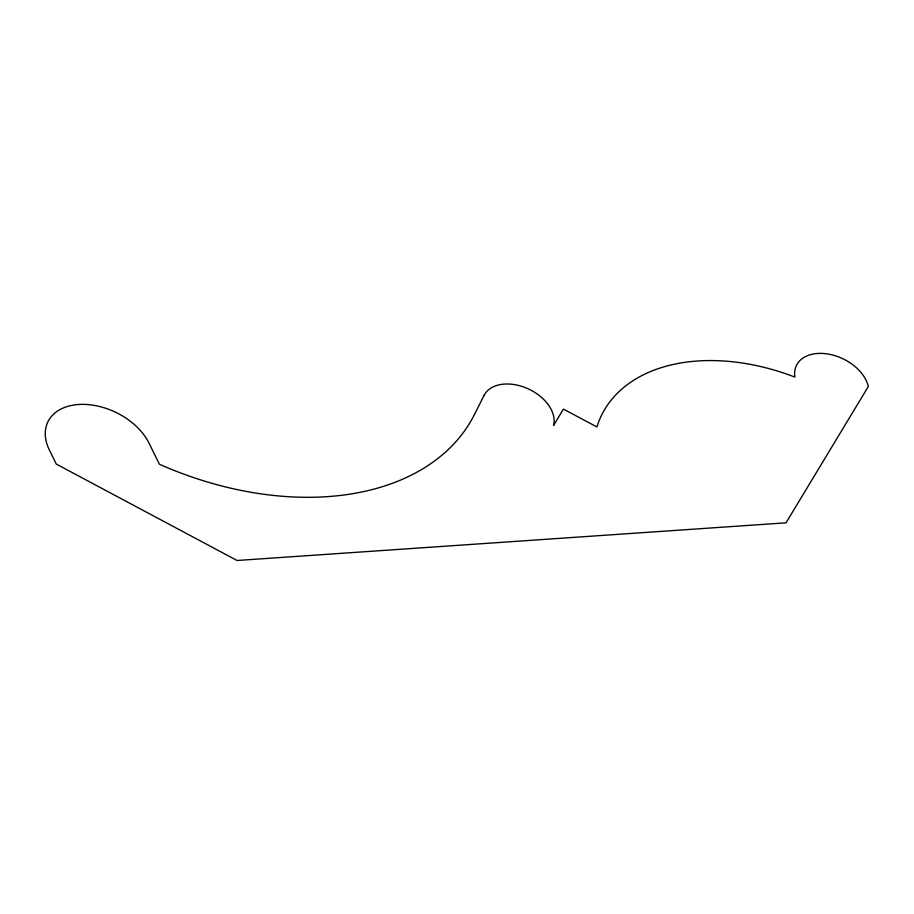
<?xml version="1.0" encoding="UTF-8"?>
<svg xmlns="http://www.w3.org/2000/svg" width="914" height="914" viewBox="0 0 914 914"><rect width="100%" height="100%" fill="white"/><g stroke="black" fill="none" stroke-linecap="round" stroke-linejoin="round"><path stroke-width="1.37" d="M484.032 395.454L474.549 414.339A274.988 183.645 25.6 0 1 159.402 464.243L149.051 443.187A56.999 38.068 25.6 0 0 78.513 404.502A56.999 38.068 25.6 0 0 49.379 450.031L56.28 464.072L237.057 560.488L786.017 522.819L868.3 386.576A39.176 26.163 25.6 0 0 826.233 353.775A39.176 26.163 25.6 0 0 794.94 377.105A178.881 119.46 25.6 0 0 596.922 426.964L563.435 409.106L553.564 425.444A38 25.375 25.6 0 0 527.07 388.336A38 25.375 25.6 0 0 484.032 395.454"/></g></svg>
